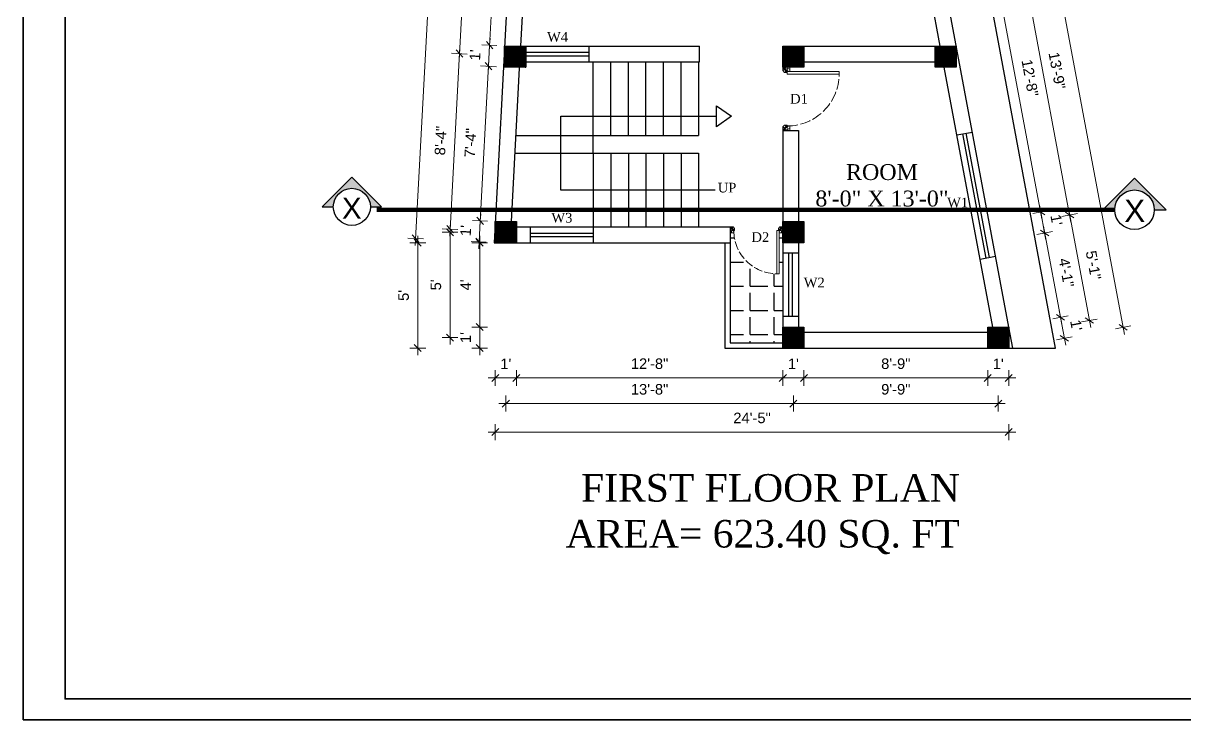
# Model space of a CAD drawing. Header units: inches. Extents: x 45643 to 70559, y -8725 to 1713.
# Drawn here: x 60563 to 61225, y -6777 to -6380 of the extents above; entities that cross this region are included whole.
import ezdxf

# ---------------------------------------------------------------- set-up
doc = ezdxf.new("R2010")
doc.units = ezdxf.units.IN
doc.header["$MEASUREMENT"] = 0
for name, pattern in [('ACAD_ISO02W100', [15, 12, -3]), ('ACAD_ISO10W100', [18.5, 12, -3, 0.5, -3]), ('CONTINUA', [0])]:
    doc.linetypes.add(name, pattern=pattern)
for name, color, linetype, lineweight in [('A_Title Text', 105, 'Continuous', 60), ('Door-window', 150, 'Continuous', 9), ('DW-SEC', 24, 'Continuous', 25), ('ELEVATION', 6, 'Continuous', 30), ('hatch', 30, 'Continuous', 5), ('Text', 7, 'Continuous', 9), ('WALL', 240, 'Continuous', 30)]:
    doc.layers.add(name, color=color, linetype=linetype, lineweight=lineweight)
doc.layers.add('AG-DIAGRAM', color=7, linetype='Continuous', true_color=0xfecc66)
doc.layers.add('DIM', color=5, linetype='Continuous')
doc.layers.add('Normal Wall', color=7, linetype='Continuous', lineweight=35, true_color=0xffaf89)
doc.styles.add('Arial', font='arial.ttf')
doc.styles.get("Standard").update_dxf_attribs({"font": 'times.ttf'})
doc.styles.add('text-arial', font='arial.ttf', dxfattribs={"width": 0.95})
doc.dimstyles.new('Sudeep', dxfattribs={"dimtxt": 6, "dimasz": 4, "dimexe": 4.5, "dimexo": 4.5, "dimgap": 5, "dimtad": 1, "dimdec": 0, "dimlunit": 4, "dimtxsty": 'Arial', "dimblk": 'OBLIQUE', "dimcen": 250, "dimdle": 4, "dimclrd": 86, "dimclre": 5, "dimclrt": 1, "dimadec": 0, "dimazin": 0, "dimtfac": 1, "dimtdec": 0, "dimtix": 1, "dimtmove": 1, "dimatfit": 3, "dimldrblk": 'OBLIQUE', "dimfxl": 4.5, "dimfxlon": 1, "dimfrac": 2, "dimlwd": 15, "dimlwe": 13, "dimarcsym": 0})

# ---------------------------------------------------------------- blocks, each defined once
blk = doc.blocks.new("D 3'")
at = {"layer": 'Door-window', "linetype": 'Continuous', "ltscale": 0.25}
for p, q in [((3749.64, -16740.96), (3749.64, -16711.46)), ((3751.14, -16711.46), (3749.64, -16711.46)), ((3751.14, -16740.96), (3751.14, -16711.46)), ((3747.14, -16743.51), (3747.14, -16739.51)), ((3747.14, -16739.51), (3749.64, -16739.51)), ((3783.14, -16739.51), (3780.64, -16739.51)), ((3780.64, -16739.51), (3780.64, -16740.96)), ((3783.14, -16743.51), (3783.14, -16739.51)), ((3747.14, -16743.51), (3749.14, -16743.51)), ((3749.14, -16743.51), (3750.14, -16742.51)), ((3749.64, -16740.96), (3751.14, -16740.96)), ((3750.14, -16742.51), (3750.14, -16740.96)), ((3780.14, -16742.51), (3780.14, -16740.96)), ((3780.64, -16740.96), (3780.14, -16740.96)), ((3781.14, -16743.51), (3780.14, -16742.51)), ((3783.14, -16743.51), (3781.14, -16743.51))]:
    blk.add_line(p, q, dxfattribs=at)
at = {"layer": 'Door-window', "linetype": 'ACAD_ISO02W100', "ltscale": 0.5}
blk.add_arc((3751.14, -16740.96), 29.5, 0, 90, dxfattribs=at)
at = {"layer": 'hatch', "color": 8}
for p, q in [((3747.14, -16743.51), (3748.23, -16739.5)), ((3747.14, -16743.51), (3749.64, -16740.37)), ((3783.14, -16743.51), (3780.64, -16740.37)), ((3783.14, -16743.51), (3782.06, -16739.5)), ((3747.14, -16743.51), (3750.14, -16741.17)), ((3783.14, -16743.51), (3780.14, -16741.17))]:
    blk.add_line(p, q, dxfattribs=at)
for centre, radius, start, end in [((3747.4, -16743.58), 2.93, 20.98719, 95.08251), ((3782.88, -16743.58), 2.93, 84.91749, 159.01281), ((3747.43, -16743.63), 1.42, 5.13722, 101.48636), ((3782.86, -16743.63), 1.42, 78.51364, 174.86278)]:
    blk.add_arc(centre, radius, start, end, dxfattribs=at)
blk = doc.blocks.new('SECTION-TAG')
at = {"layer": 'hatch'}
h = blk.add_hatch(color=256, dxfattribs=at)
h.dxf.hatch_style = 1
h.paths.add_polyline_path([(0.22, 0), (0.352, 0), (0, 0.352), (-0.352, 0), (-0.22, 0, -1)])
at = {"layer": 'AG-DIAGRAM'}
for p, q in [((0, 0.352), (-0.352, 0)), ((0.352, 0), (0, 0.352)), ((-0.352, 0), (-0.22, 0)), ((0.22, 0), (0.352, 0))]:
    blk.add_line(p, q, dxfattribs=at)
blk.add_circle((0, 0), 0.22, dxfattribs=at)
blk = doc.blocks.new('_Oblique')
at = {"color": 0, "linetype": 'ByBlock', "lineweight": -2}
blk.add_line((-0.5, -0.5), (0.5, 0.5), dxfattribs=at)
blk = doc.blocks.new('*D1259')
at = {"layer": 'A_Title Text', "color": 86, "lineweight": 15, "transparency": 16777216}
blk.add_line((60804.96, -6163.44), (60786.67, -6506.87), dxfattribs=at)
at = {"layer": 'A_Title Text', "color": 5, "lineweight": 13, "transparency": 16777216}
for p, q in [((60809.24, -6167.67), (60800.25, -6167.19)), ((60791.37, -6503.11), (60782.39, -6502.63))]:
    blk.add_line(p, q, dxfattribs=at)
at = {"layer": 'Defpoints', "color": 0, "transparency": 16777216}
for p in [(60849.47, -6169.82), (60786.88, -6502.87), (60831.61, -6505.25)]:
    blk.add_point(p, dxfattribs=at)
at = {"layer": 'A_Title Text', "color": 86, "lineweight": 15, "transparency": 16777216, "xscale": 4, "yscale": 4, "zscale": 4}
for p, rotation in [((60804.75, -6167.43), 86.95153107106873), ((60786.88, -6502.87), 266.9515310710688)]:
    blk.add_blockref('_Oblique', p, dxfattribs=dict(at, rotation=rotation))
at = {"layer": 'A_Title Text', "color": 1, "transparency": 16777216, "insert": (60787.76, -6334.72), "char_height": 6, "attachment_point": 5, "rotation": 86.95153, "style": 'Arial'}
blk.add_mtext("28'", dxfattribs=at)
blk = doc.blocks.new('*D1286')
at = {"layer": 'A_Title Text', "color": 86, "lineweight": 15, "transparency": 16777216}
blk.add_line((60788.1, -6501.25), (60788.1, -6569.25), dxfattribs=at)
at = {"layer": 'A_Title Text', "color": 5, "lineweight": 13, "transparency": 16777216}
for p, q in [((60792.6, -6505.25), (60783.6, -6505.25)), ((60792.6, -6565.25), (60783.6, -6565.25))]:
    blk.add_line(p, q, dxfattribs=at)
at = {"layer": 'Defpoints', "color": 0, "transparency": 16777216}
for p in [(61005.05, -6505.25), (60788.1, -6565.25), (61005.05, -6565.25)]:
    blk.add_point(p, dxfattribs=at)
at = {"layer": 'A_Title Text', "color": 86, "lineweight": 15, "transparency": 16777216, "xscale": 4, "yscale": 4, "zscale": 4}
for p, rotation in [((60788.1, -6505.25), 90), ((60788.1, -6565.25), 270)]:
    blk.add_blockref('_Oblique', p, dxfattribs=dict(at, rotation=rotation))
at = {"layer": 'A_Title Text', "color": 1, "transparency": 16777216, "insert": (60780.05, -6535.25), "char_height": 6, "attachment_point": 5, "rotation": 90, "style": 'Arial'}
blk.add_mtext("5'", dxfattribs=at)
blk = doc.blocks.new('*D1287')
at = {"layer": 'A_Title Text', "color": 86, "lineweight": 15, "transparency": 16777216}
for p, q in [((60832.25, -6582.23), (60828.25, -6582.23)), ((60832.25, -6582.23), (60844.25, -6582.23)), ((60844.25, -6582.23), (60848.25, -6582.23))]:
    blk.add_line(p, q, dxfattribs=at)
at = {"layer": 'A_Title Text', "color": 5, "lineweight": 13, "transparency": 16777216}
for p, q in [((60832.25, -6577.73), (60832.25, -6586.73)), ((60844.25, -6577.73), (60844.25, -6586.73))]:
    blk.add_line(p, q, dxfattribs=at)
at = {"layer": 'Defpoints', "color": 0, "transparency": 16777216}
for p in [(60832.25, -6505.25), (60844.25, -6505.25), (60844.25, -6582.23)]:
    blk.add_point(p, dxfattribs=at)
at = {"layer": 'A_Title Text', "color": 86, "lineweight": 15, "transparency": 16777216, "xscale": 4, "yscale": 4, "zscale": 4}
blk.add_blockref('_Oblique', (60832.25, -6582.23), dxfattribs=at)
at = {"layer": 'A_Title Text', "color": 86, "lineweight": 15, "transparency": 16777216, "xscale": 4, "yscale": 4, "zscale": 4, "rotation": 180}
blk.add_blockref('_Oblique', (60844.25, -6582.23), dxfattribs=at)
at = {"layer": 'A_Title Text', "color": 1, "transparency": 16777216, "insert": (60838.25, -6574.22), "char_height": 6, "attachment_point": 5, "style": 'Arial'}
blk.add_mtext("1'", dxfattribs=at)
blk = doc.blocks.new('*D1288')
at = {"layer": 'A_Title Text', "color": 86, "lineweight": 15, "transparency": 16777216}
blk.add_line((60840.25, -6582.23), (61000.05, -6582.23), dxfattribs=at)
at = {"layer": 'A_Title Text', "color": 5, "lineweight": 13, "transparency": 16777216}
for p, q in [((60844.25, -6577.73), (60844.25, -6586.73)), ((60996.05, -6577.73), (60996.05, -6586.73))]:
    blk.add_line(p, q, dxfattribs=at)
at = {"layer": 'Defpoints', "color": 0, "transparency": 16777216}
for p in [(60844.25, -6505.25), (60996.05, -6565.25), (60996.05, -6582.23)]:
    blk.add_point(p, dxfattribs=at)
at = {"layer": 'A_Title Text', "color": 86, "lineweight": 15, "transparency": 16777216, "xscale": 4, "yscale": 4, "zscale": 4, "rotation": 180}
blk.add_blockref('_Oblique', (60844.25, -6582.23), dxfattribs=at)
at = {"layer": 'A_Title Text', "color": 86, "lineweight": 15, "transparency": 16777216, "xscale": 4, "yscale": 4, "zscale": 4}
blk.add_blockref('_Oblique', (60996.05, -6582.23), dxfattribs=at)
at = {"layer": 'A_Title Text', "color": 1, "transparency": 16777216, "insert": (60920.15, -6574.17), "char_height": 6, "attachment_point": 5, "style": 'Arial'}
blk.add_mtext('12\'-8"', dxfattribs=at)
blk = doc.blocks.new('*D1289')
at = {"layer": 'A_Title Text', "color": 86, "lineweight": 15, "transparency": 16777216}
for p, q in [((60996.05, -6582.23), (60992.05, -6582.23)), ((60996.05, -6582.23), (61008.05, -6582.23)), ((61008.05, -6582.23), (61012.05, -6582.23))]:
    blk.add_line(p, q, dxfattribs=at)
at = {"layer": 'A_Title Text', "color": 5, "lineweight": 13, "transparency": 16777216}
for p, q in [((60996.05, -6577.73), (60996.05, -6586.73)), ((61008.05, -6577.73), (61008.05, -6586.73))]:
    blk.add_line(p, q, dxfattribs=at)
at = {"layer": 'Defpoints', "color": 0, "transparency": 16777216}
for p in [(60996.05, -6565.25), (61008.05, -6565.25), (61008.05, -6582.23)]:
    blk.add_point(p, dxfattribs=at)
at = {"layer": 'A_Title Text', "color": 86, "lineweight": 15, "transparency": 16777216, "xscale": 4, "yscale": 4, "zscale": 4}
blk.add_blockref('_Oblique', (60996.05, -6582.23), dxfattribs=at)
at = {"layer": 'A_Title Text', "color": 86, "lineweight": 15, "transparency": 16777216, "xscale": 4, "yscale": 4, "zscale": 4, "rotation": 180}
blk.add_blockref('_Oblique', (61008.05, -6582.23), dxfattribs=at)
at = {"layer": 'A_Title Text', "color": 1, "transparency": 16777216, "insert": (61002.05, -6574.22), "char_height": 6, "attachment_point": 5, "style": 'Arial'}
blk.add_mtext("1'", dxfattribs=at)
blk = doc.blocks.new('*D1290')
at = {"layer": 'A_Title Text', "color": 86, "lineweight": 15, "transparency": 16777216}
blk.add_line((61004.05, -6582.23), (61116.77, -6582.23), dxfattribs=at)
at = {"layer": 'A_Title Text', "color": 5, "lineweight": 13, "transparency": 16777216}
for p, q in [((61008.05, -6577.73), (61008.05, -6586.73)), ((61112.77, -6577.73), (61112.77, -6586.73))]:
    blk.add_line(p, q, dxfattribs=at)
at = {"layer": 'Defpoints', "color": 0, "transparency": 16777216}
for p in [(61008.05, -6565.25), (61112.77, -6565.25), (61112.77, -6582.23)]:
    blk.add_point(p, dxfattribs=at)
at = {"layer": 'A_Title Text', "color": 86, "lineweight": 15, "transparency": 16777216, "xscale": 4, "yscale": 4, "zscale": 4, "rotation": 180}
blk.add_blockref('_Oblique', (61008.05, -6582.23), dxfattribs=at)
at = {"layer": 'A_Title Text', "color": 86, "lineweight": 15, "transparency": 16777216, "xscale": 4, "yscale": 4, "zscale": 4}
blk.add_blockref('_Oblique', (61112.77, -6582.23), dxfattribs=at)
at = {"layer": 'A_Title Text', "color": 1, "transparency": 16777216, "insert": (61060.41, -6574.17), "char_height": 6, "attachment_point": 5, "style": 'Arial'}
blk.add_mtext('8\'-9"', dxfattribs=at)
blk = doc.blocks.new('*D1291')
at = {"layer": 'A_Title Text', "color": 86, "lineweight": 15, "transparency": 16777216}
for p, q in [((61112.77, -6582.23), (61108.77, -6582.23)), ((61112.77, -6582.23), (61124.77, -6582.23)), ((61124.77, -6582.23), (61128.77, -6582.23))]:
    blk.add_line(p, q, dxfattribs=at)
at = {"layer": 'A_Title Text', "color": 5, "lineweight": 13, "transparency": 16777216}
for p, q in [((61112.77, -6577.73), (61112.77, -6586.73)), ((61124.77, -6577.73), (61124.77, -6586.73))]:
    blk.add_line(p, q, dxfattribs=at)
at = {"layer": 'Defpoints', "color": 0, "transparency": 16777216}
for p in [(61112.77, -6565.25), (61124.77, -6565.25), (61124.77, -6582.23)]:
    blk.add_point(p, dxfattribs=at)
at = {"layer": 'A_Title Text', "color": 86, "lineweight": 15, "transparency": 16777216, "xscale": 4, "yscale": 4, "zscale": 4}
blk.add_blockref('_Oblique', (61112.77, -6582.23), dxfattribs=at)
at = {"layer": 'A_Title Text', "color": 86, "lineweight": 15, "transparency": 16777216, "xscale": 4, "yscale": 4, "zscale": 4, "rotation": 180}
blk.add_blockref('_Oblique', (61124.77, -6582.23), dxfattribs=at)
at = {"layer": 'A_Title Text', "color": 1, "transparency": 16777216, "insert": (61118.77, -6574.22), "char_height": 6, "attachment_point": 5, "style": 'Arial'}
blk.add_mtext("1'", dxfattribs=at)
blk = doc.blocks.new('*D1260')
at = {"layer": 'A_Title Text', "color": 86, "lineweight": 15, "transparency": 16777216}
blk.add_line((60834.25, -6596.81), (61006.05, -6596.81), dxfattribs=at)
at = {"layer": 'A_Title Text', "color": 5, "lineweight": 13, "transparency": 16777216}
for p, q in [((60838.25, -6592.31), (60838.25, -6601.31)), ((61002.05, -6592.31), (61002.05, -6601.31))]:
    blk.add_line(p, q, dxfattribs=at)
at = {"layer": 'Defpoints', "color": 0, "transparency": 16777216}
for p in [(60838.25, -6499.25), (61002.05, -6499.25), (61002.05, -6596.81)]:
    blk.add_point(p, dxfattribs=at)
at = {"layer": 'A_Title Text', "color": 86, "lineweight": 15, "transparency": 16777216, "xscale": 4, "yscale": 4, "zscale": 4, "rotation": 180}
blk.add_blockref('_Oblique', (60838.25, -6596.81), dxfattribs=at)
at = {"layer": 'A_Title Text', "color": 86, "lineweight": 15, "transparency": 16777216, "xscale": 4, "yscale": 4, "zscale": 4}
blk.add_blockref('_Oblique', (61002.05, -6596.81), dxfattribs=at)
at = {"layer": 'A_Title Text', "color": 1, "transparency": 16777216, "insert": (60920.15, -6588.74), "char_height": 6, "attachment_point": 5, "style": 'Arial'}
blk.add_mtext('13\'-8"', dxfattribs=at)
blk = doc.blocks.new('*D1292')
at = {"layer": 'A_Title Text', "color": 86, "lineweight": 15, "transparency": 16777216}
blk.add_line((60998.05, -6596.81), (61122.77, -6596.81), dxfattribs=at)
at = {"layer": 'A_Title Text', "color": 5, "lineweight": 13, "transparency": 16777216}
for p, q in [((61002.05, -6592.31), (61002.05, -6601.31)), ((61118.77, -6592.31), (61118.77, -6601.31))]:
    blk.add_line(p, q, dxfattribs=at)
at = {"layer": 'Defpoints', "color": 0, "transparency": 16777216}
for p in [(61002.05, -6499.25), (61118.77, -6559.25), (61118.77, -6596.81)]:
    blk.add_point(p, dxfattribs=at)
at = {"layer": 'A_Title Text', "color": 86, "lineweight": 15, "transparency": 16777216, "xscale": 4, "yscale": 4, "zscale": 4, "rotation": 180}
blk.add_blockref('_Oblique', (61002.05, -6596.81), dxfattribs=at)
at = {"layer": 'A_Title Text', "color": 86, "lineweight": 15, "transparency": 16777216, "xscale": 4, "yscale": 4, "zscale": 4}
blk.add_blockref('_Oblique', (61118.77, -6596.81), dxfattribs=at)
at = {"layer": 'A_Title Text', "color": 1, "transparency": 16777216, "insert": (61060.41, -6588.74), "char_height": 6, "attachment_point": 5, "style": 'Arial'}
blk.add_mtext('9\'-9"', dxfattribs=at)
blk = doc.blocks.new('*D1261')
at = {"layer": 'A_Title Text', "color": 5, "lineweight": 13, "transparency": 16777216}
for p, q in [((60832.25, -6608.61), (60832.25, -6617.61)), ((61124.77, -6608.61), (61124.77, -6617.61))]:
    blk.add_line(p, q, dxfattribs=at)
at = {"layer": 'A_Title Text', "color": 86, "lineweight": 15, "transparency": 16777216}
blk.add_line((60828.25, -6613.11), (61128.77, -6613.11), dxfattribs=at)
at = {"layer": 'Defpoints', "color": 0, "transparency": 16777216}
for p in [(60832.25, -6505.25), (61124.77, -6565.25), (61124.77, -6613.11)]:
    blk.add_point(p, dxfattribs=at)
at = {"layer": 'A_Title Text', "color": 86, "lineweight": 15, "transparency": 16777216, "xscale": 4, "yscale": 4, "zscale": 4, "rotation": 180}
blk.add_blockref('_Oblique', (60832.25, -6613.11), dxfattribs=at)
at = {"layer": 'A_Title Text', "color": 86, "lineweight": 15, "transparency": 16777216, "xscale": 4, "yscale": 4, "zscale": 4}
blk.add_blockref('_Oblique', (61124.77, -6613.11), dxfattribs=at)
at = {"layer": 'A_Title Text', "color": 1, "transparency": 16777216, "insert": (60978.51, -6605.04), "char_height": 6, "attachment_point": 5, "style": 'Arial'}
blk.add_mtext('24\'-5"', dxfattribs=at)
blk = doc.blocks.new('*D1262')
at = {"layer": 'A_Title Text', "color": 86, "lineweight": 15, "transparency": 16777216}
for p, q in [((60823.72, -6492.8), (60823.93, -6488.81)), ((60823.08, -6504.8), (60823.72, -6492.8)), ((60823.08, -6504.8), (60822.87, -6508.79))]:
    blk.add_line(p, q, dxfattribs=at)
at = {"layer": 'A_Title Text', "color": 5, "lineweight": 13, "transparency": 16777216}
for p, q in [((60827.75, -6493.02), (60819.23, -6492.56)), ((60827.12, -6505.02), (60818.59, -6504.56))]:
    blk.add_line(p, q, dxfattribs=at)
at = {"layer": 'Defpoints', "color": 0, "transparency": 16777216}
for p in [(60823.72, -6492.8), (60832.25, -6493.25), (60831.61, -6505.25)]:
    blk.add_point(p, dxfattribs=at)
at = {"layer": 'A_Title Text', "color": 86, "lineweight": 15, "transparency": 16777216, "xscale": 4, "yscale": 4, "zscale": 4}
for p, rotation in [((60823.72, -6492.8), 266.9515310710516), ((60823.08, -6504.8), 86.9515310710517)]:
    blk.add_blockref('_Oblique', p, dxfattribs=dict(at, rotation=rotation))
at = {"layer": 'A_Title Text', "color": 1, "transparency": 16777216, "insert": (60815.4, -6498.37), "char_height": 6, "attachment_point": 5, "rotation": 86.95153, "style": 'Arial'}
blk.add_mtext("1'", dxfattribs=at)
blk = doc.blocks.new('*D1263')
at = {"layer": 'A_Title Text', "color": 86, "lineweight": 15, "transparency": 16777216}
blk.add_line((60823.51, -6496.79), (60828.62, -6400.77), dxfattribs=at)
at = {"layer": 'A_Title Text', "color": 5, "lineweight": 13, "transparency": 16777216}
for p, q in [((60832.9, -6405.01), (60823.91, -6404.53)), ((60827.75, -6493.02), (60819.23, -6492.56))]:
    blk.add_line(p, q, dxfattribs=at)
at = {"layer": 'Defpoints', "color": 0, "transparency": 16777216}
for p in [(60828.41, -6404.77), (60837.57, -6405.25), (60832.25, -6493.25)]:
    blk.add_point(p, dxfattribs=at)
at = {"layer": 'A_Title Text', "color": 86, "lineweight": 15, "transparency": 16777216, "xscale": 4, "yscale": 4, "zscale": 4}
for p, rotation in [((60828.41, -6404.77), 86.95153107111462), ((60823.72, -6492.8), 266.9515310711146)]:
    blk.add_blockref('_Oblique', p, dxfattribs=dict(at, rotation=rotation))
at = {"layer": 'A_Title Text', "color": 1, "transparency": 16777216, "insert": (60818.07, -6448.36), "char_height": 6, "attachment_point": 5, "rotation": 86.95153, "style": 'Arial'}
blk.add_mtext('7\'-4"', dxfattribs=at)
blk = doc.blocks.new('*D1264')
at = {"layer": 'A_Title Text', "color": 86, "lineweight": 15, "transparency": 16777216}
for p, q in [((60829.04, -6392.8), (60829.26, -6388.81)), ((60828.41, -6404.77), (60829.04, -6392.8)), ((60828.41, -6404.77), (60828.19, -6408.76))]:
    blk.add_line(p, q, dxfattribs=at)
at = {"layer": 'A_Title Text', "color": 5, "lineweight": 13, "transparency": 16777216}
for p, q in [((60833.08, -6393.02), (60824.55, -6392.56)), ((60832.9, -6405.01), (60823.91, -6404.53))]:
    blk.add_line(p, q, dxfattribs=at)
at = {"layer": 'Defpoints', "color": 0, "transparency": 16777216}
for p in [(60829.04, -6392.8), (60837.57, -6393.25), (60837.57, -6405.25)]:
    blk.add_point(p, dxfattribs=at)
at = {"layer": 'A_Title Text', "color": 86, "lineweight": 15, "transparency": 16777216, "xscale": 4, "yscale": 4, "zscale": 4}
for p, rotation in [((60829.04, -6392.8), 266.9515310711146), ((60828.41, -6404.77), 86.95153107111462)]:
    blk.add_blockref('_Oblique', p, dxfattribs=dict(at, rotation=rotation))
at = {"layer": 'A_Title Text', "color": 1, "transparency": 16777216, "insert": (60820.73, -6398.36), "char_height": 6, "attachment_point": 5, "rotation": 86.95153, "style": 'Arial'}
blk.add_mtext("1'", dxfattribs=at)
blk = doc.blocks.new('*D1265')
at = {"layer": 'A_Title Text', "color": 86, "lineweight": 15, "transparency": 16777216}
blk.add_line((60828.83, -6396.79), (60834.94, -6282.08), dxfattribs=at)
at = {"layer": 'A_Title Text', "color": 5, "lineweight": 13, "transparency": 16777216}
for p, q in [((60839.22, -6286.31), (60830.23, -6285.83)), ((60833.08, -6393.02), (60824.55, -6392.56))]:
    blk.add_line(p, q, dxfattribs=at)
at = {"layer": 'Defpoints', "color": 0, "transparency": 16777216}
for p in [(60834.73, -6286.07), (60843.9, -6286.56), (60837.57, -6393.25)]:
    blk.add_point(p, dxfattribs=at)
at = {"layer": 'A_Title Text', "color": 86, "lineweight": 15, "transparency": 16777216, "xscale": 4, "yscale": 4, "zscale": 4}
for p, rotation in [((60834.73, -6286.07), 86.95153107111462), ((60829.04, -6392.8), 266.9515310711146)]:
    blk.add_blockref('_Oblique', p, dxfattribs=dict(at, rotation=rotation))
at = {"layer": 'A_Title Text', "color": 1, "transparency": 16777216, "insert": (60823.83, -6339.01), "char_height": 6, "attachment_point": 5, "rotation": 86.95153, "style": 'Arial'}
blk.add_mtext('8\'-11"', dxfattribs=at)
blk = doc.blocks.new('*D1267')
at = {"layer": 'A_Title Text', "color": 86, "lineweight": 15, "transparency": 16777216}
blk.add_line((60806.28, -6501.56), (60812.03, -6393.57), dxfattribs=at)
at = {"layer": 'A_Title Text', "color": 5, "lineweight": 13, "transparency": 16777216}
for p, q in [((60816.32, -6397.8), (60807.33, -6397.32)), ((60810.99, -6497.8), (60802, -6497.32))]:
    blk.add_line(p, q, dxfattribs=at)
at = {"layer": 'Defpoints', "color": 0, "transparency": 16777216}
for p in [(60811.82, -6397.56), (60843.57, -6399.25), (60838.25, -6499.25)]:
    blk.add_point(p, dxfattribs=at)
at = {"layer": 'A_Title Text', "color": 86, "lineweight": 15, "transparency": 16777216, "xscale": 4, "yscale": 4, "zscale": 4}
for p, rotation in [((60811.82, -6397.56), 86.95153107107103), ((60806.5, -6497.56), 266.951531071071)]:
    blk.add_blockref('_Oblique', p, dxfattribs=dict(at, rotation=rotation))
at = {"layer": 'A_Title Text', "color": 1, "transparency": 16777216, "insert": (60801.11, -6447.13), "char_height": 6, "attachment_point": 5, "rotation": 86.95153, "style": 'Arial'}
blk.add_mtext('8\'-4"', dxfattribs=at)
blk = doc.blocks.new('*D1269')
at = {"layer": 'A_Title Text', "color": 86, "lineweight": 15, "transparency": 16777216}
blk.add_line((60823.4, -6501.25), (60823.4, -6557.25), dxfattribs=at)
at = {"layer": 'A_Title Text', "color": 5, "lineweight": 13, "transparency": 16777216}
for p, q in [((60827.9, -6505.25), (60818.9, -6505.25)), ((60827.9, -6553.25), (60818.9, -6553.25))]:
    blk.add_line(p, q, dxfattribs=at)
at = {"layer": 'Defpoints', "color": 0, "transparency": 16777216}
for p in [(60996.05, -6505.25), (60823.4, -6553.25), (60996.05, -6553.25)]:
    blk.add_point(p, dxfattribs=at)
at = {"layer": 'A_Title Text', "color": 86, "lineweight": 15, "transparency": 16777216, "xscale": 4, "yscale": 4, "zscale": 4}
for p, rotation in [((60823.4, -6505.25), 90), ((60823.4, -6553.25), 270)]:
    blk.add_blockref('_Oblique', p, dxfattribs=dict(at, rotation=rotation))
at = {"layer": 'A_Title Text', "color": 1, "transparency": 16777216, "insert": (60815.4, -6529.25), "char_height": 6, "attachment_point": 5, "rotation": 90, "style": 'Arial'}
blk.add_mtext("4'", dxfattribs=at)
blk = doc.blocks.new('*D1270')
at = {"layer": 'A_Title Text', "color": 86, "lineweight": 15, "transparency": 16777216}
for p, q in [((60823.4, -6553.25), (60823.4, -6549.25)), ((60823.4, -6553.25), (60823.4, -6565.25)), ((60823.4, -6565.25), (60823.4, -6569.25))]:
    blk.add_line(p, q, dxfattribs=at)
at = {"layer": 'A_Title Text', "color": 5, "lineweight": 13, "transparency": 16777216}
for p, q in [((60827.9, -6553.25), (60818.9, -6553.25)), ((60827.9, -6565.25), (60818.9, -6565.25))]:
    blk.add_line(p, q, dxfattribs=at)
at = {"layer": 'Defpoints', "color": 0, "transparency": 16777216}
for p in [(60996.05, -6553.25), (60823.4, -6565.25), (60996.05, -6565.25)]:
    blk.add_point(p, dxfattribs=at)
at = {"layer": 'A_Title Text', "color": 86, "lineweight": 15, "transparency": 16777216, "xscale": 4, "yscale": 4, "zscale": 4}
for p, rotation in [((60823.4, -6553.25), 270), ((60823.4, -6565.25), 90)]:
    blk.add_blockref('_Oblique', p, dxfattribs=dict(at, rotation=rotation))
at = {"layer": 'A_Title Text', "color": 1, "transparency": 16777216, "insert": (60815.39, -6559.25), "char_height": 6, "attachment_point": 5, "rotation": 90, "style": 'Arial'}
blk.add_mtext("1'", dxfattribs=at)
blk = doc.blocks.new('*D1271')
at = {"layer": 'A_Title Text', "color": 86, "lineweight": 15, "transparency": 16777216}
blk.add_line((60806.5, -6563.25), (60806.5, -6495.25), dxfattribs=at)
at = {"layer": 'A_Title Text', "color": 5, "lineweight": 13, "transparency": 16777216}
for p, q in [((60811, -6499.25), (60802, -6499.25)), ((60811, -6559.25), (60802, -6559.25))]:
    blk.add_line(p, q, dxfattribs=at)
at = {"layer": 'Defpoints', "color": 0, "transparency": 16777216}
for p in [(60806.5, -6499.25), (61002.05, -6499.25), (61002.05, -6559.25)]:
    blk.add_point(p, dxfattribs=at)
at = {"layer": 'A_Title Text', "color": 86, "lineweight": 15, "transparency": 16777216, "xscale": 4, "yscale": 4, "zscale": 4}
for p, rotation in [((60806.5, -6499.25), 90), ((60806.5, -6559.25), 270)]:
    blk.add_blockref('_Oblique', p, dxfattribs=dict(at, rotation=rotation))
at = {"layer": 'A_Title Text', "color": 1, "transparency": 16777216, "insert": (60798.44, -6529.25), "char_height": 6, "attachment_point": 5, "rotation": 90, "style": 'Arial'}
blk.add_mtext("5'", dxfattribs=at)
blk = doc.blocks.new('*D1274')
at = {"layer": 'A_Title Text', "color": 86, "lineweight": 15, "transparency": 16777216}
blk.add_line((60818.36, -6274.88), (60811.61, -6401.56), dxfattribs=at)
at = {"layer": 'A_Title Text', "color": 5, "lineweight": 13, "transparency": 16777216}
for p, q in [((60822.64, -6279.11), (60813.65, -6278.63)), ((60816.32, -6397.8), (60807.33, -6397.32))]:
    blk.add_line(p, q, dxfattribs=at)
at = {"layer": 'Defpoints', "color": 0, "transparency": 16777216}
for p in [(60849.9, -6280.56), (60811.82, -6397.56), (60843.57, -6399.25)]:
    blk.add_point(p, dxfattribs=at)
at = {"layer": 'A_Title Text', "color": 86, "lineweight": 15, "transparency": 16777216, "xscale": 4, "yscale": 4, "zscale": 4}
for p, rotation in [((60818.14, -6278.87), 86.95153107111462), ((60811.82, -6397.56), 266.9515310711146)]:
    blk.add_blockref('_Oblique', p, dxfattribs=dict(at, rotation=rotation))
at = {"layer": 'A_Title Text', "color": 1, "transparency": 16777216, "insert": (60806.93, -6337.79), "char_height": 6, "attachment_point": 5, "rotation": 86.95153, "style": 'Arial'}
blk.add_mtext('9\'-11"', dxfattribs=at)
blk = doc.blocks.new('*D1278')
at = {"layer": 'A_Title Text', "color": 5, "lineweight": 13, "transparency": 16777216}
for p, q in [((61110.47, -6338.86), (61119.31, -6337.21)), ((61138.53, -6488.57), (61147.38, -6486.91))]:
    blk.add_line(p, q, dxfattribs=at)
at = {"layer": 'A_Title Text', "color": 86, "lineweight": 15, "transparency": 16777216}
blk.add_line((61114.15, -6334.1), (61143.69, -6491.67), dxfattribs=at)
at = {"layer": 'Defpoints', "color": 0, "transparency": 16777216}
for p in [(61085.55, -6343.53), (61142.96, -6487.74), (61113.55, -6493.25)]:
    blk.add_point(p, dxfattribs=at)
at = {"layer": 'A_Title Text', "color": 86, "lineweight": 15, "transparency": 16777216, "xscale": 4, "yscale": 4, "zscale": 4}
for p, rotation in [((61114.89, -6338.03), 100.6171471810467), ((61142.96, -6487.74), 280.6171471810467)]:
    blk.add_blockref('_Oblique', p, dxfattribs=dict(at, rotation=rotation))
at = {"layer": 'A_Title Text', "color": 1, "transparency": 16777216, "insert": (61136.85, -6411.4), "char_height": 6, "attachment_point": 5, "rotation": 280.61715, "style": 'Arial'}
blk.add_mtext('12\'-8"', dxfattribs=at)
blk = doc.blocks.new('*D1279')
at = {"layer": 'A_Title Text', "color": 86, "lineweight": 15, "transparency": 16777216}
for p, q in [((61142.96, -6487.74), (61142.22, -6483.81)), ((61142.96, -6487.74), (61145.2, -6499.74)), ((61145.2, -6499.74), (61145.94, -6503.67))]:
    blk.add_line(p, q, dxfattribs=at)
at = {"layer": 'A_Title Text', "color": 5, "lineweight": 13, "transparency": 16777216}
for p, q in [((61138.53, -6488.57), (61147.38, -6486.91)), ((61140.78, -6500.57), (61149.63, -6498.91))]:
    blk.add_line(p, q, dxfattribs=at)
at = {"layer": 'Defpoints', "color": 0, "transparency": 16777216}
for p in [(61113.55, -6493.25), (61145.2, -6499.74), (61115.79, -6505.25)]:
    blk.add_point(p, dxfattribs=at)
at = {"layer": 'A_Title Text', "color": 86, "lineweight": 15, "transparency": 16777216, "xscale": 4, "yscale": 4, "zscale": 4}
for p, rotation in [((61142.96, -6487.74), 280.6171471810467), ((61145.2, -6499.74), 100.6171471810467)]:
    blk.add_blockref('_Oblique', p, dxfattribs=dict(at, rotation=rotation))
at = {"layer": 'A_Title Text', "color": 1, "transparency": 16777216, "insert": (61151.96, -6492.27), "char_height": 6, "attachment_point": 5, "rotation": 280.61715, "style": 'Arial'}
blk.add_mtext("1'", dxfattribs=at)
blk = doc.blocks.new('*D1280')
at = {"layer": 'A_Title Text', "color": 86, "lineweight": 15, "transparency": 16777216}
blk.add_line((61144.47, -6495.81), (61154.94, -6551.67), dxfattribs=at)
at = {"layer": 'A_Title Text', "color": 5, "lineweight": 13, "transparency": 16777216}
for p, q in [((61140.78, -6500.57), (61149.63, -6498.91)), ((61149.78, -6548.57), (61158.62, -6546.91))]:
    blk.add_line(p, q, dxfattribs=at)
at = {"layer": 'Defpoints', "color": 0, "transparency": 16777216}
for p in [(61115.79, -6505.25), (61154.2, -6547.74), (61124.77, -6553.25)]:
    blk.add_point(p, dxfattribs=at)
at = {"layer": 'A_Title Text', "color": 86, "lineweight": 15, "transparency": 16777216, "xscale": 4, "yscale": 4, "zscale": 4}
for p, rotation in [((61145.2, -6499.74), 100.6171471810467), ((61154.2, -6547.74), 280.6171471810467)]:
    blk.add_blockref('_Oblique', p, dxfattribs=dict(at, rotation=rotation))
at = {"layer": 'A_Title Text', "color": 1, "transparency": 16777216, "insert": (61157.58, -6522.26), "char_height": 6, "attachment_point": 5, "rotation": 280.61715, "style": 'Arial'}
blk.add_mtext('4\'-1"', dxfattribs=at)
blk = doc.blocks.new('*D1281')
at = {"layer": 'A_Title Text', "color": 86, "lineweight": 15, "transparency": 16777216}
for p, q in [((61154.2, -6547.74), (61153.46, -6543.81)), ((61154.2, -6547.74), (61156.45, -6559.74)), ((61156.45, -6559.74), (61157.19, -6563.67))]:
    blk.add_line(p, q, dxfattribs=at)
at = {"layer": 'A_Title Text', "color": 5, "lineweight": 13, "transparency": 16777216}
for p, q in [((61149.78, -6548.57), (61158.62, -6546.91)), ((61152.03, -6560.57), (61160.87, -6558.91))]:
    blk.add_line(p, q, dxfattribs=at)
at = {"layer": 'Defpoints', "color": 0, "transparency": 16777216}
for p in [(61124.77, -6553.25), (61156.45, -6559.74), (61127.01, -6565.25)]:
    blk.add_point(p, dxfattribs=at)
at = {"layer": 'A_Title Text', "color": 86, "lineweight": 15, "transparency": 16777216, "xscale": 4, "yscale": 4, "zscale": 4}
for p, rotation in [((61154.2, -6547.74), 280.6171471810467), ((61156.45, -6559.74), 100.6171471810467)]:
    blk.add_blockref('_Oblique', p, dxfattribs=dict(at, rotation=rotation))
at = {"layer": 'A_Title Text', "color": 1, "transparency": 16777216, "insert": (61163.2, -6552.26), "char_height": 6, "attachment_point": 5, "rotation": 280.61715, "style": 'Arial'}
blk.add_mtext("1'", dxfattribs=at)
blk = doc.blocks.new('*D1283')
at = {"layer": 'A_Title Text', "color": 86, "lineweight": 15, "transparency": 16777216}
blk.add_line((61128.44, -6323.89), (61160.2, -6493.46), dxfattribs=at)
at = {"layer": 'A_Title Text', "color": 5, "lineweight": 13, "transparency": 16777216}
for p, q in [((61124.75, -6328.65), (61133.6, -6326.99)), ((61155.04, -6490.36), (61163.88, -6488.7))]:
    blk.add_line(p, q, dxfattribs=at)
at = {"layer": 'Defpoints', "color": 0, "transparency": 16777216}
for p in [(61077.31, -6337.53), (61159.46, -6489.53), (61107.55, -6499.25)]:
    blk.add_point(p, dxfattribs=at)
at = {"layer": 'A_Title Text', "color": 86, "lineweight": 15, "transparency": 16777216, "xscale": 4, "yscale": 4, "zscale": 4}
for p, rotation in [((61129.17, -6327.82), 100.6084701988507), ((61159.46, -6489.53), 280.6084701988507)]:
    blk.add_blockref('_Oblique', p, dxfattribs=dict(at, rotation=rotation))
at = {"layer": 'A_Title Text', "color": 1, "transparency": 16777216, "insert": (61152.24, -6407.19), "char_height": 6, "attachment_point": 5, "rotation": 280.60847, "style": 'Arial'}
blk.add_mtext('13\'-9"', dxfattribs=at)
blk = doc.blocks.new('*D1284')
at = {"layer": 'A_Title Text', "color": 5, "lineweight": 13, "transparency": 16777216}
for p, q in [((61155.04, -6490.36), (61163.88, -6488.7)), ((61166.27, -6550.36), (61175.12, -6548.7))]:
    blk.add_line(p, q, dxfattribs=at)
at = {"layer": 'A_Title Text', "color": 86, "lineweight": 15, "transparency": 16777216}
blk.add_line((61158.72, -6485.6), (61171.43, -6553.46), dxfattribs=at)
at = {"layer": 'Defpoints', "color": 0, "transparency": 16777216}
for p in [(61107.55, -6499.25), (61170.7, -6549.53), (61118.77, -6559.25)]:
    blk.add_point(p, dxfattribs=at)
at = {"layer": 'A_Title Text', "color": 86, "lineweight": 15, "transparency": 16777216, "xscale": 4, "yscale": 4, "zscale": 4}
for p, rotation in [((61159.46, -6489.53), 100.6084701988507), ((61170.7, -6549.53), 280.6084701988507)]:
    blk.add_blockref('_Oblique', p, dxfattribs=dict(at, rotation=rotation))
at = {"layer": 'A_Title Text', "color": 1, "transparency": 16777216, "insert": (61173, -6518.05), "char_height": 6, "attachment_point": 5, "rotation": 280.60847, "style": 'Arial'}
blk.add_mtext('5\'-1"', dxfattribs=at)
blk = doc.blocks.new('*D1285')
at = {"layer": 'A_Title Text', "color": 5, "lineweight": 13, "transparency": 16777216}
for p, q in [((61110.75, -6154.56), (61119.6, -6152.9)), ((61185.52, -6554.31), (61194.36, -6552.66))]:
    blk.add_line(p, q, dxfattribs=at)
at = {"layer": 'A_Title Text', "color": 86, "lineweight": 15, "transparency": 16777216}
blk.add_line((61190.67, -6557.42), (61114.44, -6149.8), dxfattribs=at)
at = {"layer": 'Defpoints', "color": 0, "transparency": 16777216}
for p in [(61115.18, -6153.73), (61052.25, -6165.5), (61127.01, -6565.25)]:
    blk.add_point(p, dxfattribs=at)
at = {"layer": 'A_Title Text', "color": 86, "lineweight": 15, "transparency": 16777216, "xscale": 4, "yscale": 4, "zscale": 4}
for p, rotation in [((61115.18, -6153.73), 100.5933034571062), ((61189.94, -6553.49), 280.5933034571062)]:
    blk.add_blockref('_Oblique', p, dxfattribs=dict(at, rotation=rotation))
at = {"layer": 'A_Title Text', "color": 1, "transparency": 16777216, "insert": (61160.49, -6352.13), "char_height": 6, "attachment_point": 5, "rotation": 280.5933, "style": 'Arial'}
blk.add_mtext('33\'-11"', dxfattribs=at)

msp = doc.modelspace()

# ---------------------------------------------------------------- hatches: boundary and pattern name
at = {"layer": 'DW-SEC'}
h = msp.add_hatch(dxfattribs=at)
h.set_pattern_fill('ANGLE', color=256, scale=50)
h.set_pattern_definition([(0, (3639.943, -7011.31), (0, 13.75), [10, -3.75]), (90, (3639.943, -7011.31), (-13.75, 8e-16), [10, -3.75])])
h.paths.add_polyline_path([(60968.167, -6499.588), (60966.054, -6499.588), (60966.054, -6505.255), (60966.054, -6562.255), (60996.054, -6562.255), (60996.054, -6553.255), (60996.054, -6499.588), (60993.971, -6499.588), (60993.971, -6522.963), (60992.721, -6522.963, -0.3998836)])
at = {"layer": 'ELEVATION'}
h = msp.add_hatch(dxfattribs=at)
h.set_pattern_fill('ANSI31', color=256)
h.set_pattern_definition([(45, (33829.24908, 9897.31258), (-0.08838834765, 0.08838834765), [])])
h.paths.add_polyline_path([(60849.574, -6393.255), (60837.574, -6393.255), (60837.574, -6405.255), (60849.574, -6405.255)])
h = msp.add_hatch(dxfattribs=at)
h.set_pattern_fill('ANSI31', color=256)
h.set_pattern_definition([(45, (33987.72927, 9897.31258), (-0.08838834765, 0.08838834765), [])])
h.paths.add_polyline_path([(61008.054, -6393.255), (60996.054, -6393.255), (60996.054, -6405.255), (61008.054, -6405.255)])
h = msp.add_hatch(dxfattribs=at)
h.set_pattern_fill('ANSI31', color=256)
h.set_pattern_definition([(45, (34074.52333, 9897.31258), (-0.08838834765, 0.08838834765), [])])
h.paths.add_polyline_path([(61094.848, -6393.255), (61082.848, -6393.255), (61082.848, -6405.255), (61094.848, -6405.255)])
h = msp.add_hatch(dxfattribs=at)
h.set_pattern_fill('ANSI31', color=256)
h.set_pattern_definition([(45, (33823.92347, 9797.31258), (-0.08838834765, 0.08838834765), [])])
h.paths.add_polyline_path([(60844.248, -6493.255), (60832.248, -6493.255), (60832.248, -6505.255), (60844.248, -6505.255)])
h = msp.add_hatch(dxfattribs=at)
h.set_pattern_fill('ANSI31', color=256)
h.set_pattern_definition([(45, (33987.72927, 9797.31258), (-0.08838834765, 0.08838834765), [])])
h.paths.add_polyline_path([(61008.054, -6493.255), (60996.054, -6493.255), (60996.054, -6505.255), (61008.054, -6505.255)])
h = msp.add_hatch(dxfattribs=at)
h.set_pattern_fill('ANSI31', color=256)
h.set_pattern_definition([(45, (33987.72927, 9737.31258), (-0.08838834765, 0.08838834765), [])])
h.paths.add_polyline_path([(61008.054, -6553.255), (60996.054, -6553.255), (60996.054, -6565.255), (61008.054, -6565.255)])
h = msp.add_hatch(dxfattribs=at)
h.set_pattern_fill('ANSI31', color=256)
h.set_pattern_definition([(45, (34104.44498, 9737.31258), (-0.08838834765, 0.08838834765), [])])
h.paths.add_polyline_path([(61124.77, -6553.255), (61112.77, -6553.255), (61112.77, -6565.255), (61124.77, -6565.255)])

# ---------------------------------------------------------------- linework, layer by layer
at = {"layer": 'AG-DIAGRAM', "linetype": 'ACAD_ISO10W100', "lineweight": 15, "ltscale": 0.1, "const_width": 2.56}
msp.add_lwpolyline([(60764.642, -6486.508), (61185.101, -6486.508)], dxfattribs=at)
at = {"layer": 'DW-SEC'}
for p, q in [((60958.199, -6439.171), (60958.199, -6427.338)), ((60958.199, -6427.338), (60966.873, -6433.222)), ((60869.528, -6475.255), (60869.528, -6433.255)), ((60869.528, -6433.255), (60958.199, -6433.255)), ((60957.495, -6475.255), (60869.528, -6475.255))]:
    msp.add_line(p, q, dxfattribs=at)
msp.add_lwpolyline([(60966.873, -6433.222), (60958.199, -6439.171)], dxfattribs=at)
at = {"layer": 'ELEVATION'}
for p, q in [((61124.77, -6553.255), (61052.256, -6165.499)), ((61151.43, -6565.255), (61076.575, -6164.981)), ((60849.474, -6169.815), (60831.609, -6505.255)), ((61085.692, -6393.255), (61065.74, -6286.562)), ((60848.062, -6365.562), (60846.587, -6393.255)), ((60846.587, -6393.255), (60948.587, -6393.255)), ((60849.574, -6393.255), (60849.574, -6402.255)), ((60849.574, -6396.755), (60885.574, -6396.755)), ((60885.574, -6393.255), (60885.574, -6402.255)), ((60948.587, -6402.255), (60948.587, -6393.255)), ((60996.054, -6393.255), (61085.692, -6393.255)), ((60996.054, -6396.255), (60996.054, -6405.255)), ((60846.108, -6402.255), (60841.261, -6493.255)), ((60846.108, -6402.255), (60948.587, -6402.255)), ((60849.574, -6398.755), (60885.574, -6398.755)), ((60888.054, -6444.255), (60888.054, -6402.255)), ((60898.054, -6444.255), (60898.054, -6402.255)), ((60908.054, -6444.255), (60908.054, -6402.255)), ((60918.054, -6444.255), (60918.054, -6402.255)), ((60928.054, -6444.255), (60928.054, -6402.255)), ((60938.054, -6444.255), (60938.054, -6402.255)), ((60948.054, -6402.255), (60948.054, -6444.255)), ((60996.054, -6402.255), (61087.375, -6402.255)), ((61115.614, -6553.255), (61087.936, -6405.255)), ((60843.871, -6444.255), (60888.054, -6444.255)), ((60888.054, -6444.255), (60948.054, -6444.255)), ((60888.054, -6454.255), (60888.054, -6444.255)), ((60996.054, -6441.255), (60996.054, -6496.255)), ((60996.054, -6441.255), (61005.054, -6441.255)), ((61005.054, -6441.255), (61005.054, -6493.255)), ((61095.158, -6443.868), (61104.004, -6442.214)), ((61111.833, -6513.998), (61098.598, -6443.225)), ((61113.799, -6513.63), (61100.564, -6442.857)), ((60843.338, -6454.255), (60948.054, -6454.255)), ((60888.054, -6454.255), (60888.054, -6496.255)), ((60898.054, -6454.255), (60898.054, -6496.255)), ((60908.054, -6454.255), (60908.054, -6496.255)), ((60918.054, -6454.255), (60918.054, -6496.255)), ((60928.054, -6454.255), (60928.054, -6496.255)), ((60938.054, -6454.255), (60938.054, -6496.255)), ((60948.054, -6454.255), (60948.054, -6496.255)), ((60844.248, -6496.255), (60966.054, -6496.255)), ((60852.054, -6496.255), (60852.054, -6505.255)), ((60888.054, -6496.255), (60888.054, -6505.255)), ((60966.054, -6496.255), (60966.054, -6505.255)), ((60996.054, -6496.255), (60996.054, -6565.255)), ((60852.054, -6499.755), (60888.054, -6499.755)), ((60852.054, -6501.755), (60888.054, -6501.755)), ((60831.609, -6505.255), (60966.054, -6505.255)), ((60963.054, -6505.255), (60963.054, -6565.255)), ((60966.054, -6505.255), (60966.054, -6562.255)), ((61005.054, -6505.255), (61005.054, -6553.255)), ((61005.054, -6511.255), (60996.054, -6511.255)), ((60999.554, -6547.255), (60999.554, -6511.255)), ((61001.554, -6547.255), (61001.554, -6511.255)), ((61108.393, -6514.641), (61117.239, -6512.987)), ((61005.054, -6547.255), (60996.054, -6547.255)), ((61008.054, -6556.255), (61112.77, -6556.255)), ((61127.014, -6565.255), (61124.77, -6553.255)), ((61124.77, -6556.255), (61125.331, -6556.255)), ((60966.054, -6562.255), (60996.054, -6562.255)), ((60963.054, -6565.255), (60996.054, -6565.255)), ((60996.054, -6565.255), (61151.43, -6565.255))]:
    msp.add_line(p, q, dxfattribs=at)
for points in [[(60837.574, -6393.255), (60849.574, -6393.255), (60849.574, -6405.255), (60837.574, -6405.255)], [(60996.054, -6393.255), (61008.054, -6393.255), (61008.054, -6405.255), (60996.054, -6405.255)], [(61082.848, -6393.255), (61094.848, -6393.255), (61094.848, -6405.255), (61082.848, -6405.255)], [(60832.248, -6493.255), (60844.248, -6493.255), (60844.248, -6505.255), (60832.248, -6505.255)], [(60996.054, -6493.255), (61008.054, -6493.255), (61008.054, -6505.255), (60996.054, -6505.255)], [(60996.054, -6553.255), (61008.054, -6553.255), (61008.054, -6565.255), (60996.054, -6565.255)], [(61112.77, -6553.255), (61124.77, -6553.255), (61124.77, -6565.255), (61112.77, -6565.255)]]:
    msp.add_lwpolyline(points, close=True, dxfattribs=at)
at = {"layer": 'Normal Wall'}
for points in [[(60563.333, -6026.352), (61621.337, -6026.352), (61621.337, -6776.88), (60563.333, -6776.88)], [(60563.333, -6026.352), (61621.337, -6026.352), (61621.337, -6776.88), (60563.333, -6776.88)], [(61609.43, -6038.259), (60587.147, -6038.259), (60587.147, -6764.973), (61609.43, -6764.973)], [(61609.43, -6038.259), (60587.147, -6038.259), (60587.147, -6764.973), (61609.43, -6764.973)]]:
    msp.add_lwpolyline(points, close=True, dxfattribs=at)

# ---------------------------------------------------------------- block references
at = {"layer": 'DIM'}
for p, xscale, yscale, zscale, rotation in [((60750.535, -6484.819), 48.00000000000009, 48.00000000000009, 48.00000000000009, 0.1557565606150144), ((61196.38, -6486.477), 51.19999999999987, 51.19999999999987, 51.19999999999987, 0.1557566363735241)]:
    msp.add_blockref('SECTION-TAG', p, dxfattribs=dict(at, xscale=xscale, yscale=yscale, zscale=zscale, rotation=rotation))
at = {"layer": 'WALL', "linetype": 'CONTINUA', "rotation": 269.999999266241}
msp.add_blockref("D 3'", (77739.562, -2658.112), dxfattribs=at)
at = {"layer": 'WALL', "xscale": 0.8333333330483583, "yscale": 0.8333333330483583, "zscale": 0.8333333330483583, "rotation": 179.9999998091516}
msp.add_blockref("D 3'", (64118.673, -20449.177), dxfattribs=at)

# ---------------------------------------------------------------- texts
for s, insert, char_height, width, attachment_point in [('W4', (60861.739, -6385.276), 5.4869, 54.20129, 1), ('{\\fTimes New Roman|b0|i0|c0|p18;D1}', (61000.199, -6420.532), 5.48695, 54.20129, 1), ('{\\fTimes New Roman|b0|i0|c0|p18;ROOM\\P8\'-0" X 13\'-0"}', (61052.526, -6460.501), 9.02995, 83.27614, 2), ('{\\fTimes New Roman|b0|i0|c0|p18;UP}', (60958.99, -6471.119), 5.48695, 1396.07299, 1), ('{\\fTimes New Roman|b0|i0|c0|p18;W1}', (61089.651, -6479.591), 5.48695, 54.20129, 1), ('{\\fTimes New Roman|b0|i0|c0|p18;W3}', (60864.219, -6488.276), 5.48695, 54.20129, 1), ('{\\fTimes New Roman|b0|i0|c0|p18;D2}', (60978.165, -6499.283), 5.48695, 54.20129, 1), ('{\\fTimes New Roman|b0|i0|c0|p18;W2}', (61007.979, -6525.138), 5.48695, 54.20129, 1), ('{\\fTimes New Roman|b0|i0|c0|p18;FIRST FLOOR PLAN\\PAREA= 623.40 SQ. FT}', (61096.884, -6636.988), 15.677, 251.41486, 3)]:
    msp.add_mtext(s, dxfattribs=dict(insert=insert, char_height=char_height, width=width, attachment_point=attachment_point))
at = {"layer": 'Text', "style": 'text-arial'}
for height, p in [(12, (60744.913, -6491.595)), (12.8, (61190.566, -6493.477))]:
    msp.add_text('X', height=height, rotation=0.155757, dxfattribs=at).set_placement(p)

# ---------------------------------------------------------------- dimensions: what is measured, and where the dimension line sits
at = {"layer": 'A_Title Text'}
for p1, p2, distance, picture, middle in [((61127.014, -6565.255), (61052.25, -6165.499), -64.016, '*D1285', (61160.486, -6352.126)), ((60849.474, -6169.815), (60831.609, -6505.255), -44.792, '*D1259', (60787.761, -6334.724)), ((60838.248, -6499.255), (60843.574, -6399.255), 31.798, '*D1267', (60801.107, -6447.135)), ((60831.609, -6505.255), (60832.248, -6493.255), 8.541, '*D1262', (60815.399, -6498.374))]:
    dim = msp.add_aligned_dim(p1=p1, p2=p2, distance=distance, dimstyle='Sudeep', dxfattribs=at)
    dim.commit()
    dim.dimension.update_dxf_attribs({"geometry": picture, "text_midpoint": middle})
for base, p1, p2, angle, picture, middle in [((60811.822, -6397.564), (60849.895, -6280.562), (60843.574, -6399.255), 266.951531, '*D1274', (60806.93, -6337.789)), ((60834.729, -6286.074), (60837.574, -6393.255), (60843.895, -6286.562), 266.951531, '*D1265', (60823.835, -6339.008)), ((61159.461, -6489.532), (61077.306, -6337.535), (61107.549, -6499.255), 100.60847, '*D1283', (61152.244, -6407.191)), ((61142.955, -6487.742), (61085.55, -6343.535), (61113.549, -6493.255), 100.617147, '*D1278', (61136.849, -6411.403)), ((60829.045, -6392.8), (60837.574, -6405.255), (60837.574, -6393.255), 266.951531, '*D1264', (60820.725, -6398.357)), ((60828.407, -6404.767), (60832.248, -6493.255), (60837.574, -6405.255), 266.951531, '*D1263', (60818.075, -6448.358)), ((61145.205, -6499.741), (61113.549, -6493.255), (61115.794, -6505.255), 100.617147, '*D1279', (61151.955, -6492.266)), ((61170.698, -6549.529), (61107.549, -6499.255), (61118.77, -6559.255), 100.60847, '*D1284', (61173.005, -6518.046)), ((60806.496, -6499.255), (61002.054, -6559.255), (61002.054, -6499.255), 90, '*D1271', (60798.445, -6529.255)), ((61154.202, -6547.738), (61115.794, -6505.255), (61124.77, -6553.255), 100.617147, '*D1280', (61157.578, -6522.263)), ((60788.1, -6565.255), (61005.054, -6505.255), (61005.054, -6565.255), 90, '*D1286', (60780.049, -6535.255)), ((60823.4, -6553.255), (60996.054, -6505.255), (60996.054, -6553.255), 90, '*D1269', (60815.4, -6529.255)), ((61156.451, -6559.737), (61124.77, -6553.255), (61127.014, -6565.255), 100.617147, '*D1281', (61163.201, -6552.261)), ((60823.4, -6565.255), (60996.054, -6553.255), (60996.054, -6565.255), 90, '*D1270', (60815.387, -6559.255))]:
    dim = msp.add_linear_dim(base=base, p1=p1, p2=p2, angle=angle, dimstyle='Sudeep', dxfattribs=at)
    dim.commit()
    dim.dimension.update_dxf_attribs({"geometry": picture, "text_midpoint": middle})
for base, p1, p2, picture, middle in [((61002.054, -6596.805), (60838.248, -6499.255), (61002.054, -6499.255), '*D1260', (60920.151, -6588.74)), ((61118.77, -6596.805), (61002.054, -6499.255), (61118.77, -6559.255), '*D1292', (61060.412, -6588.742)), ((60844.248, -6582.229), (60832.248, -6505.255), (60844.248, -6505.255), '*D1287', (60838.248, -6574.217)), ((61124.77, -6613.106), (60832.248, -6505.255), (61124.77, -6565.255), '*D1261', (60978.509, -6605.043)), ((60996.054, -6582.229), (60844.248, -6505.255), (60996.054, -6565.255), '*D1288', (60920.151, -6574.166)), ((61008.054, -6582.229), (60996.054, -6565.255), (61008.054, -6565.255), '*D1289', (61002.054, -6574.217)), ((61112.77, -6582.229), (61008.054, -6565.255), (61112.77, -6565.255), '*D1290', (61060.412, -6574.166)), ((61124.77, -6582.229), (61112.77, -6565.255), (61124.77, -6565.255), '*D1291', (61118.77, -6574.217))]:
    dim = msp.add_linear_dim(base=base, p1=p1, p2=p2, dimstyle='Sudeep', dxfattribs=at)
    dim.commit()
    dim.dimension.update_dxf_attribs({"geometry": picture, "text_midpoint": middle})

doc.saveas('drawing.dxf')
